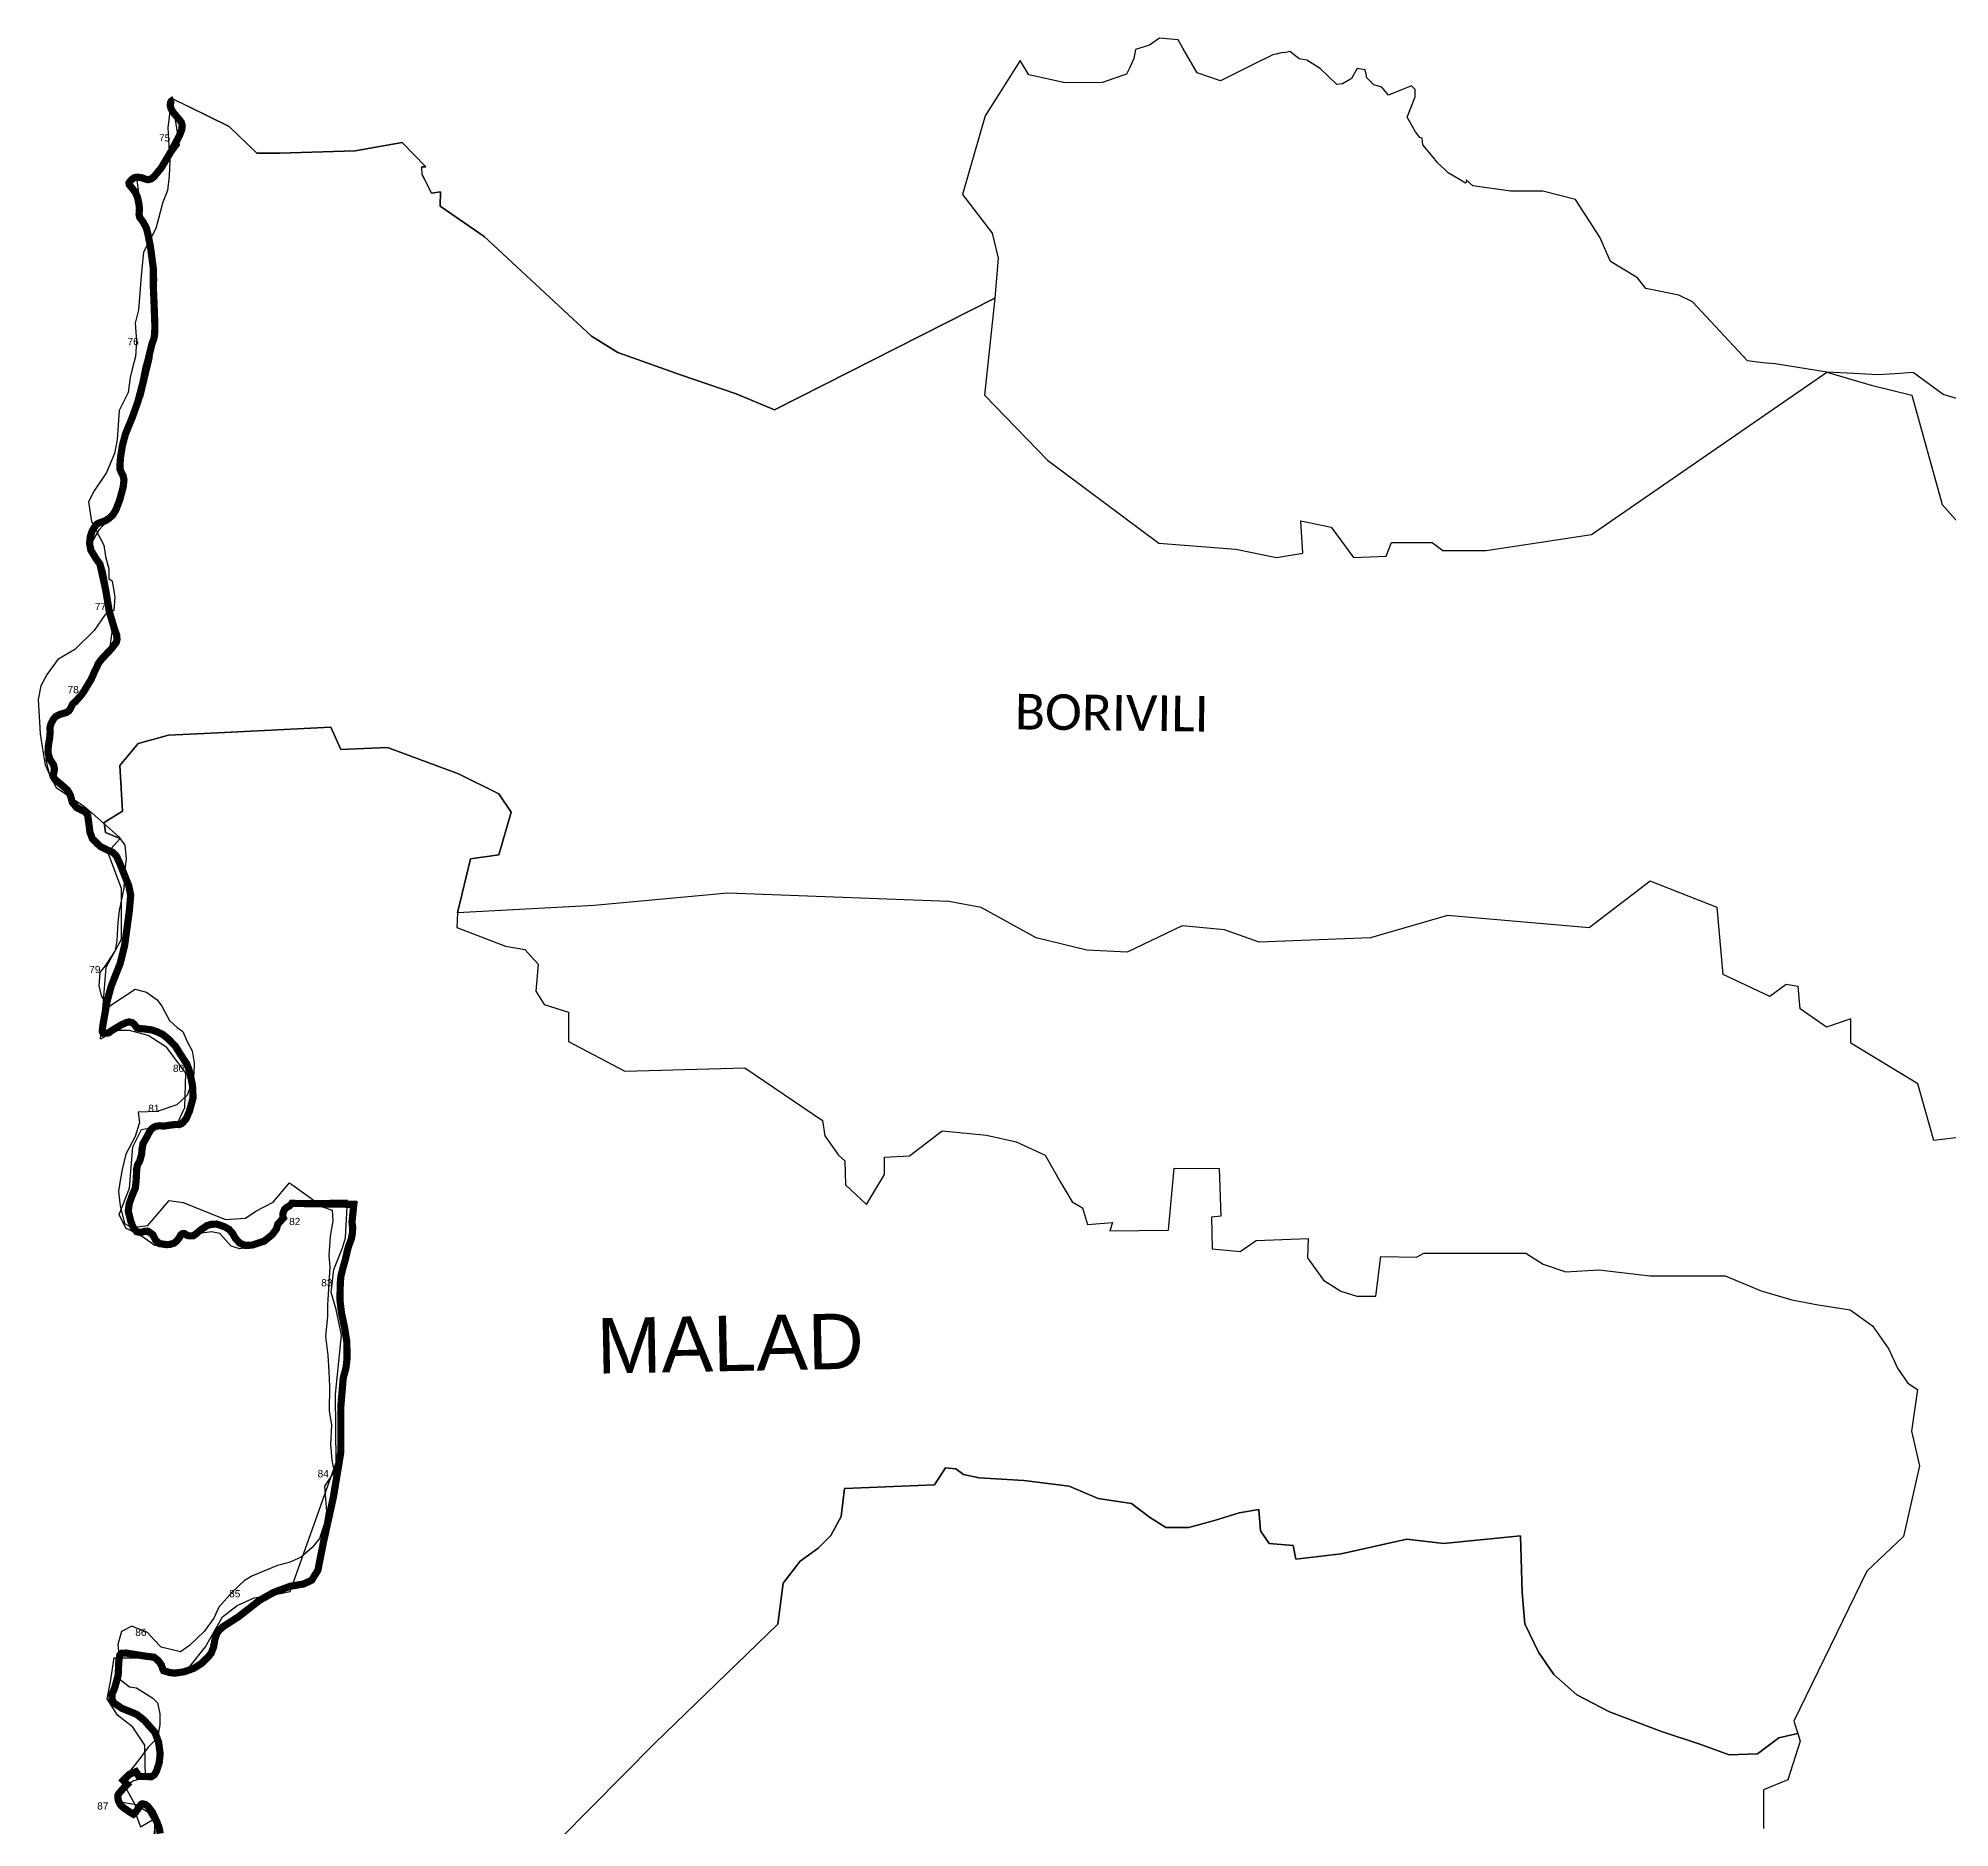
# Model space of a CAD drawing. Header units: metres. Extents: x 261539 to 287678, y 2099809 to 2213332.
# Drawn here: x 266153 to 279448, y 2119611 to 2132060 of the extents above; entities that cross this region are included whole.
import ezdxf

# ---------------------------------------------------------------- set-up
doc = ezdxf.new("R2010")
doc.units = ezdxf.units.M
for name, color, linetype in [('ARTIFICIALLY PROTECTED', 10, 'Continuous'), ('COASTLINE', 5, 'Continuous'), ('DISTRICT BOUNDRY', 86, 'Continuous'), ('UNPROTECTED DUE TO CREEK', 150, 'Continuous'), ('village', 22, 'Continuous'), ('VILLAGE NAME', 250, 'Continuous')]:
    doc.layers.add(name, color=color, linetype=linetype)
doc.styles.get("Standard").update_dxf_attribs({"font": 'arial.ttf'})

msp = doc.modelspace()

# ---------------------------------------------------------------- linework, layer by layer
at = {"layer": 'ARTIFICIALLY PROTECTED', "const_width": 50, "flags": 128}
for points in [[(267118, 2131512), (267139, 2131488), (267149, 2131474), (267154, 2131454), (267152, 2131430), (267151, 2131424), (267136, 2131385), (267115, 2131345), (267078, 2131275), (267040, 2131211)], [(266882, 2131086), (266872, 2131090), (266842, 2131094), (266821, 2131090), (266804, 2131079), (266794, 2131068), (266784, 2131054), (266786, 2131041), (266805, 2131018), (266827, 2130989), (266843, 2130955), (266853, 2130908), (266857, 2130873), (266854, 2130834), (266859, 2130813), (266883, 2130781), (266905, 2130740), (266915, 2130701), (266934, 2130605), (266954, 2130454), (266954, 2130317), (266958, 2130227), (266964, 2130065), (266963, 2130011), (266959, 2129976), (266943, 2129931), (266914, 2129812), (266902, 2129771), (266882, 2129669), (266846, 2129532), (266808, 2129425), (266760, 2129308), (266738, 2129227), (266729, 2129169), (266726, 2129150), (266721, 2129090), (266722, 2129061), (266730, 2129042), (266745, 2129011), (266749, 2128987), (266744, 2128939), (266720, 2128850), (266695, 2128784), (266673, 2128746), (266648, 2128722), (266617, 2128702), (266607, 2128699)], [(266523, 2128617), (266515, 2128594), (266510, 2128545), (266519, 2128499), (266553, 2128443), (266582, 2128402), (266600, 2128339), (266624, 2128211), (266647, 2128072), (266685, 2127945), (266698, 2127911), (266701, 2127878), (266696, 2127858), (266664, 2127816), (266642, 2127792), (266595, 2127742), (266570, 2127709), (266561, 2127687), (266544, 2127653), (266531, 2127622), (266530, 2127620)], [(266468, 2127513), (266447, 2127485)], [(266638, 2126411), (266671, 2126397), (266695, 2126374), (266721, 2126318), (266783, 2126163), (266796, 2126099), (266786, 2125984), (266754, 2125751), (266745, 2125714), (266723, 2125624), (266660, 2125465), (266632, 2125361), (266602, 2125192), (266598, 2125151), (266604, 2125139), (266617, 2125138), (266643, 2125141), (266658, 2125153), (266691, 2125173), (266727, 2125195), (266764, 2125212), (266784, 2125217), (266805, 2125213), (266822, 2125200), (266839, 2125176), (266852, 2125172), (266860, 2125171)], [(267151, 2124978), (267185, 2124926), (267198, 2124895), (267212, 2124844), (267226, 2124773), (267226, 2124761)], [(267111, 2124504), (267109, 2124504), (267052, 2124497), (267029, 2124492), (266998, 2124495), (266970, 2124491)], [(267809, 2123776), (267819, 2123810), (267858, 2123853), (267854, 2123863), (267854, 2123882), (267862, 2123904), (267866, 2123913), (267882, 2123928), (267897, 2123935), (267909, 2123945), (267916, 2123955)], [(268348, 2123948), (268344, 2123911), (268335, 2123823), (268340, 2123786), (268338, 2123748), (268330, 2123706), (268314, 2123664), (268303, 2123627), (268290, 2123568), (268274, 2123512), (268258, 2123449), (268254, 2123404), (268251, 2123286), (268262, 2123193), (268284, 2123088), (268299, 2122992), (268301, 2122879), (268294, 2122815), (268274, 2122738)], [(268248, 2122166), (268205, 2121908), (268140, 2121613)], [(267693, 2121194), (267691, 2121193), (267547, 2121080), (267505, 2121053), (267436, 2121009), (267423, 2120996)], [(267358, 2120831), (267356, 2120826), (267336, 2120801), (267288, 2120754), (267236, 2120721), (267166, 2120696), (267101, 2120687), (267068, 2120691), (267024, 2120704), (267019, 2120714), (267013, 2120733), (267010, 2120743), (266988, 2120774), (266958, 2120798), (266894, 2120806), (266763, 2120827), (266733, 2120825), (266720, 2120813), (266713, 2120768), (266709, 2120673), (266684, 2120582), (266666, 2120540), (266665, 2120508), (266678, 2120481), (266735, 2120442), (266789, 2120420)], [(266939, 2119967), (266853, 2119969), (266832, 2120002), (266786, 2119983), (266744, 2119941), (266772, 2119913), (266753, 2119894), (266716, 2119853), (266707, 2119838), (266706, 2119821), (266712, 2119796), (266726, 2119769), (266747, 2119750), (266795, 2119717), (266815, 2119705), (266824, 2119711), (266849, 2119746), (266869, 2119775), (266877, 2119778)]]:
    msp.add_lwpolyline(points, dxfattribs=at)
at = {"layer": 'COASTLINE', "const_width": 50, "flags": 128}
msp.add_lwpolyline([(267096, 2131633), (267090, 2131631), (267078, 2131622), (267073, 2131612), (267071, 2131595), (267075, 2131576), (267090, 2131546), (267116, 2131515), (267139, 2131488), (267149, 2131474), (267154, 2131454), (267151, 2131424), (267136, 2131385), (267115, 2131345), (267078, 2131275), (267009, 2131159), (266959, 2131098), (266937, 2131081), (266915, 2131076), (266893, 2131082), (266872, 2131090), (266842, 2131094), (266821, 2131090), (266804, 2131079), (266794, 2131068), (266784, 2131054), (266786, 2131041), (266805, 2131018), (266827, 2130989), (266843, 2130955), (266853, 2130908), (266857, 2130873), (266854, 2130834), (266859, 2130813), (266883, 2130781), (266905, 2130740), (266915, 2130701), (266934, 2130605), (266954, 2130454), (266954, 2130317), (266958, 2130227), (266964, 2130065), (266963, 2130011), (266959, 2129976), (266943, 2129931), (266914, 2129812), (266902, 2129771), (266882, 2129669), (266846, 2129532), (266808, 2129425), (266760, 2129308), (266738, 2129227), (266726, 2129150), (266721, 2129090), (266722, 2129061), (266730, 2129042), (266745, 2129011), (266749, 2128987), (266744, 2128939), (266720, 2128850), (266695, 2128784), (266673, 2128746), (266648, 2128722), (266617, 2128702), (266577, 2128689), (266559, 2128679), (266544, 2128659), (266528, 2128632), (266515, 2128594), (266510, 2128545), (266519, 2128499), (266553, 2128443), (266582, 2128402), (266600, 2128339), (266624, 2128211), (266647, 2128072), (266685, 2127945), (266698, 2127911), (266701, 2127878), (266696, 2127858), (266664, 2127816), (266595, 2127742), (266570, 2127709), (266561, 2127687), (266544, 2127653), (266531, 2127622), (266518, 2127595), (266468, 2127513), (266447, 2127485), (266414, 2127448), (266392, 2127428), (266385, 2127414), (266373, 2127390), (266364, 2127379), (266349, 2127370), (266305, 2127357), (266274, 2127342), (266259, 2127324), (266242, 2127292), (266234, 2127263), (266236, 2127237), (266232, 2127189), (266223, 2127138), (266221, 2127090), (266233, 2127046), (266260, 2127005), (266266, 2126974), (266257, 2126929), (266267, 2126906), (266319, 2126863), (266357, 2126829), (266376, 2126795), (266390, 2126744), (266419, 2126709), (266452, 2126692), (266482, 2126677), (266497, 2126653), (266504, 2126603), (266513, 2126535), (266530, 2126491), (266587, 2126436), (266644, 2126408), (266671, 2126397), (266695, 2126374), (266721, 2126318), (266783, 2126163), (266796, 2126099), (266786, 2125984), (266754, 2125751), (266723, 2125624), (266660, 2125465), (266632, 2125361), (266602, 2125192), (266598, 2125151), (266604, 2125139), (266617, 2125138), (266643, 2125141), (266658, 2125153), (266691, 2125173), (266727, 2125195), (266764, 2125212), (266784, 2125217), (266805, 2125213), (266822, 2125200), (266839, 2125176), (266852, 2125172), (266894, 2125168), (266940, 2125162), (266980, 2125149), (267019, 2125130), (267056, 2125100), (267106, 2125049), (267151, 2124978), (267185, 2124926), (267198, 2124895), (267212, 2124844), (267226, 2124773), (267230, 2124689), (267205, 2124598), (267182, 2124544), (267158, 2124517), (267146, 2124508), (267133, 2124503), (267109, 2124504), (267052, 2124497), (267029, 2124492), (266998, 2124495), (266970, 2124491), (266948, 2124479), (266933, 2124464), (266909, 2124419), (266882, 2124371), (266875, 2124334), (266872, 2124298), (266859, 2124250), (266844, 2124224), (266838, 2124197), (266834, 2124114), (266828, 2124061), (266809, 2124017), (266786, 2123953), (266779, 2123900), (266796, 2123832), (266813, 2123788), (266837, 2123758), (266867, 2123752), (266890, 2123760), (266918, 2123760), (266949, 2123738), (266969, 2123699), (266997, 2123675), (267044, 2123668), (267070, 2123670), (267097, 2123678), (267116, 2123693), (267137, 2123721), (267145, 2123737), (267156, 2123745), (267172, 2123744), (267187, 2123733), (267200, 2123729), (267231, 2123730), (267248, 2123741), (267270, 2123760), (267292, 2123777), (267328, 2123801), (267355, 2123809), (267393, 2123811), (267418, 2123803), (267451, 2123791), (267480, 2123774), (267504, 2123747), (267523, 2123713), (267553, 2123680), (267588, 2123663), (267638, 2123664), (267724, 2123692), (267779, 2123736), (267809, 2123776), (267819, 2123810), (267858, 2123853), (267854, 2123863), (267854, 2123882), (267862, 2123904), (267866, 2123913), (267882, 2123928), (267897, 2123935), (267909, 2123945), (267916, 2123955), (268348, 2123948), (268344, 2123911), (268335, 2123823), (268340, 2123786), (268338, 2123748), (268330, 2123706), (268314, 2123664), (268303, 2123627), (268290, 2123568), (268274, 2123512), (268258, 2123449), (268254, 2123404), (268251, 2123286), (268262, 2123193), (268284, 2123088), (268299, 2122992), (268301, 2122879), (268294, 2122815), (268274, 2122738), (268258, 2122549), (268257, 2122221), (268205, 2121908), (268139, 2121611), (268098, 2121403), (268055, 2121334), (268001, 2121308), (267904, 2121291), (267791, 2121249), (267691, 2121193), (267547, 2121080), (267505, 2121053), (267436, 2121009), (267411, 2120985), (267396, 2120965), (267382, 2120922), (267372, 2120868), (267356, 2120826), (267336, 2120801), (267288, 2120754), (267236, 2120721), (267166, 2120696), (267101, 2120687), (267068, 2120691), (267024, 2120704), (267019, 2120714), (267010, 2120743), (266988, 2120774), (266958, 2120798), (266894, 2120806), (266763, 2120827), (266733, 2120825), (266720, 2120813), (266713, 2120768), (266709, 2120673), (266684, 2120582), (266666, 2120540), (266665, 2120508), (266678, 2120481), (266735, 2120442), (266835, 2120402), (266888, 2120361), (266965, 2120274), (266990, 2120207), (267001, 2120126), (266994, 2120062), (266974, 2120003), (266960, 2119980), (266941, 2119967), (266853, 2119969), (266832, 2120002), (266786, 2119983), (266744, 2119941), (266772, 2119913), (266753, 2119894), (266716, 2119853), (266707, 2119838), (266706, 2119821), (266712, 2119796), (266726, 2119769), (266747, 2119750), (266795, 2119717), (266815, 2119705), (266824, 2119711), (266849, 2119746), (266869, 2119775), (266877, 2119778), (266897, 2119774), (266916, 2119760), (266947, 2119719), (266980, 2119648), (266994, 2119611), (267001, 2119571)], dxfattribs=at)
at = {"layer": 'DISTRICT BOUNDRY'}
msp.add_polyline3d([(279696, 2129494, 0), (279403, 2129581, 0), (279193, 2129735, 0), (279069, 2129725, 0), (278948, 2129718, 0), (278780, 2129727, 0), (278592, 2129737, 0), (278234, 2129795, 0), (278234, 2129795, 0), (278234, 2129795, 0), (278234, 2129795, 0), (278148, 2129801, 0), (278041, 2129817, 0), (277658, 2130226, 0), (277564, 2130272, 0), (277333, 2130319, 0), (277333, 2130319, 0), (277276, 2130394, 0), (277276, 2130394, 0), (277088, 2130507, 0), (277013, 2130676, 0), (277013, 2130676, 0), (276844, 2130939, 0), (276844, 2130939, 0), (276844, 2130939, 0), (276844, 2130939, 0), (276844, 2130939, 0), (276844, 2130939, 0), (276618, 2130996, 0), (276618, 2130996, 0), (276393, 2130996, 0), (276393, 2130996, 0), (276393, 2130996, 0), (276393, 2130996, 0), (276393, 2130996, 0), (276393, 2130996, 0), (276393, 2130996, 0), (276393, 2130996, 0), (276393, 2130996, 0), (276130, 2131033, 0), (276130, 2131033, 0), (276130, 2131033, 0), (276130, 2131033, 0), (276130, 2131033, 0), (276130, 2131033, 0), (276130, 2131033, 0), (276130, 2131033, 0), (276130, 2131033, 0), (276130, 2131033, 0), (276130, 2131033, 0), (276130, 2131033, 0), (276130, 2131033, 0), (276130, 2131033, 0), (276130, 2131033, 0), (276130, 2131033, 0), (276085, 2131074, 0), (276086, 2131060, 0), (276080, 2131052, 0), (276039, 2131078, 0), (275960, 2131124, 0), (275936, 2131147, 0), (275888, 2131192, 0), (275886, 2131195, 0), (275868, 2131215, 0), (275867, 2131219, 0), (275784, 2131318, 0), (275778, 2131364, 0), (275762, 2131370, 0), (275732, 2131408, 0), (275673, 2131511, 0), (275730, 2131652, 0), (275730, 2131698, 0), (275730, 2131704, 0), (275704, 2131729, 0), (275657, 2131710, 0), (275545, 2131664, 0), (275497, 2131720, 0), (275443, 2131736, 0), (275394, 2131784, 0), (275389, 2131811, 0), (275383, 2131841, 0), (275326, 2131850, 0), (275288, 2131779, 0), (275281, 2131775, 0), (275224, 2131742, 0), (275184, 2131738, 0), (275069, 2131850, 0), (274976, 2131908, 0), (274924, 2131917, 0), (274897, 2131938, 0), (274858, 2131968, 0), (274822, 2131959, 0), (274817, 2131960, 0), (274789, 2131956, 0), (274762, 2131950, 0), (274739, 2131945, 0), (274613, 2131883, 0), (274422, 2131788, 0), (274376, 2131764, 0), (274213, 2131819, 0), (274140, 2131946, 0), (274114, 2131991, 0), (274081, 2132048, 0), (273952, 2132060, 0), (273952, 2132060, 0), (273882, 2132011, 0), (273882, 2132011, 0), (273882, 2132011, 0), (273784, 2131981, 0), (273774, 2131919, 0), (273774, 2131919, 0), (273742, 2131852, 0), (273722, 2131811, 0), (273641, 2131783, 0), (273554, 2131753, 0), (273296, 2131750, 0), (273043, 2131806, 0), (272982, 2131905, 0), (272982, 2131905, 0), (272982, 2131905, 0), (272982, 2131905, 0), (272739, 2131520, 0), (272739, 2131520, 0), (272739, 2131520, 0), (272582, 2130973, 0), (272787, 2130705, 0), (272830, 2130530, 0), (272830, 2130530, 0), (272807, 2130252, 0), (272807, 2130252, 0), (272807, 2130252, 0), (272807, 2130252, 0), (272807, 2130252, 0), (271273, 2129475, 0), (271273, 2129475, 0), (271007, 2129586, 0), (271007, 2129586, 0), (270619, 2129718, 0), (270619, 2129718, 0), (270184, 2129875, 0), (270184, 2129875, 0), (270184, 2129875, 0), (270002, 2129987, 0), (270002, 2129987, 0), (270002, 2129987, 0), (270002, 2129987, 0), (270002, 2129987, 0), (270002, 2129987, 0), (270002, 2129987, 0), (269255, 2130680, 0), (268948, 2130893, 0), (268948, 2130893, 0), (268948, 2130893, 0), (268948, 2130893, 0), (268950, 2130992, 0), (268889, 2130983, 0), (268855, 2131049, 0), (268855, 2131049, 0), (268823, 2131110, 0), (268823, 2131110, 0), (268821, 2131166, 0), (268821, 2131166, 0), (268821, 2131166, 0), (268821, 2131166, 0), (268821, 2131166, 0), (268821, 2131166, 0), (268821, 2131166, 0), (268848, 2131166, 0), (268848, 2131166, 0), (268848, 2131166, 0), (268848, 2131166, 0), (268848, 2131166, 0), (268848, 2131166, 0), (268848, 2131166, 0), (268848, 2131166, 0), (268848, 2131166, 0), (268684, 2131336, 0), (268684, 2131336, 0), (268684, 2131336, 0), (268684, 2131336, 0), (268357, 2131277, 0), (268357, 2131277, 0), (268357, 2131277, 0), (268357, 2131277, 0), (267830, 2131261, 0), (267673, 2131260, 0), (267482, 2131447, 0), (267211, 2131578, 0), (267075, 2131644, 0), (267063, 2131510, 0), (267055, 2131440, 0), (267062, 2131315, 0), (267069, 2131201, 0), (267064, 2131104, 0), (267053, 2131001, 0), (267020, 2130920, 0), (266970, 2130737, 0), (266886, 2130571, 0), (266870, 2130433, 0), (266850, 2130170, 0), (266828, 2130078, 0), (266837, 2129954, 0), (266829, 2129847, 0), (266807, 2129758, 0), (266792, 2129701, 0), (266779, 2129595, 0), (266715, 2129471, 0), (266702, 2129269, 0), (266683, 2129172, 0), (266627, 2129039, 0), (266541, 2128912, 0), (266502, 2128835, 0), (266523, 2128699, 0), (266608, 2128534, 0), (266621, 2128456, 0), (266645, 2128368, 0), (266645, 2128299, 0), (266667, 2128285, 0), (266685, 2128171, 0), (266678, 2128079, 0), (266618, 2128052, 0), (266541, 2127939, 0), (266407, 2127808, 0), (266289, 2127738, 0), (266214, 2127636, 0), (266172, 2127556, 0), (266153, 2127461, 0), (266162, 2127302, 0), (266167, 2127221, 0), (266183, 2127117, 0), (266201, 2127005, 0), (266233, 2126933, 0), (266277, 2126848, 0), (266470, 2126719, 0), (266528, 2126669, 0), (266607, 2126599, 0), (266711, 2126506, 0), (266756, 2126446, 0), (266764, 2126352, 0), (266756, 2126281, 0), (266748, 2126147, 0), (266716, 2125993, 0), (266706, 2125908, 0), (266699, 2125783, 0), (266689, 2125714, 0), (266622, 2125615, 0), (266582, 2125562, 0), (266575, 2125465, 0), (266592, 2125394, 0), (266643, 2125325, 0), (266828, 2125444, 0), (266907, 2125425, 0), (266980, 2125372, 0), (267013, 2125327, 0), (267067, 2125227, 0), (267119, 2125178, 0), (267159, 2125151, 0), (267189, 2125082, 0), (267224, 2125016, 0), (267238, 2124933, 0), (267235, 2124856, 0), (267209, 2124763, 0), (267188, 2124707, 0), (267118, 2124641, 0), (266980, 2124593, 0), (266848, 2124589, 0), (266857, 2124517, 0), (266826, 2124420, 0), (266761, 2124297, 0), (266736, 2124190, 0), (266721, 2124100, 0), (266710, 2124038, 0), (266722, 2123937, 0), (266753, 2123815, 0), (266805, 2123787, 0), (266916, 2123800, 0), (267012, 2123915, 0), (267063, 2123976, 0), (267161, 2123962, 0), (267456, 2123843, 0), (267594, 2123851, 0), (267667, 2123900, 0), (267788, 2123963, 0), (267901, 2124097, 0), (268030, 2124006, 0), (268129, 2123930, 0), (268197, 2123907, 0), (268201, 2123834, 0), (268183, 2123727, 0), (268173, 2123591, 0), (268182, 2123513, 0), (268173, 2123400, 0), (268165, 2123246, 0), (268164, 2123171, 0), (268152, 2123030, 0), (268166, 2122900, 0), (268175, 2122782, 0), (268179, 2122681, 0), (268176, 2122511, 0), (268192, 2122411, 0), (268186, 2122278, 0), (268196, 2122169, 0), (268210, 2122088, 0), (268143, 2121988, 0), (268158, 2121815, 0), (268142, 2121722, 0), (268108, 2121624, 0), (268058, 2121560, 0), (267982, 2121493, 0), (267898, 2121456, 0), (267818, 2121436, 0), (267643, 2121365, 0), (267587, 2121331, 0), (267501, 2121250, 0), (267409, 2121147, 0), (267374, 2121069, 0), (267307, 2120977, 0), (267205, 2120879, 0), (267143, 2120836, 0), (267009, 2120867, 0), (266957, 2120921, 0), (266912, 2120970, 0), (266804, 2121014, 0), (266732, 2120977, 0), (266707, 2120887, 0), (266711, 2120841, 0), (266709, 2120806, 0), (266698, 2120705, 0), (266722, 2120643, 0), (266787, 2120592, 0), (266836, 2120586, 0), (266950, 2120512, 0), (266982, 2120481, 0), (266999, 2120403, 0), (266998, 2120327, 0), (266982, 2120236, 0), (266917, 2120172, 0), (266867, 2120102, 0), (266820, 2120042, 0), (266729, 2119935, 0), (266772, 2119870, 0), (266828, 2119772, 0), (266835, 2119698, 0), (266864, 2119619, 0), (266952, 2119669, 0), (266965, 2119621, 0), (266956, 2119560, 0)], dxfattribs=at)
at = {"layer": 'UNPROTECTED DUE TO CREEK', "const_width": 50, "flags": 128}
msp.add_lwpolyline([(267916, 2123955), (268348, 2123948)], dxfattribs=at)
at = {"layer": 'village'}
for points in [[(279491, 2124412), (279338, 2124392), (279225, 2124787), (278760, 2125069), (278760, 2125238), (278591, 2125181), (278407, 2125308), (278393, 2125463), (278309, 2125477), (278196, 2125393), (277872, 2125548), (277829, 2126013), (277364, 2126196), (276941, 2125872), (275955, 2125957), (275419, 2125802), (274644, 2125773), (274404, 2125858), (274108, 2125886), (273727, 2125703), (273445, 2125717), (273093, 2125802), (272712, 2126013), (272487, 2126055), (270950, 2126112), (270020, 2126027), (269069, 2125976), (269160, 2126351), (269357, 2126380), (269442, 2126676), (269357, 2126803), (269075, 2126943), (268582, 2127127), (268258, 2127113), (268187, 2127268), (267356, 2127225), (267059, 2127211), (266848, 2127155), (266721, 2127000), (266739, 2126684), (266612, 2126605), (266620, 2126534), (266723, 2126494), (266636, 2126399), (266549, 2126439), (266501, 2126534), (266477, 2126692), (266390, 2126716), (266335, 2126843), (266239, 2126914), (266208, 2127041), (266224, 2127295), (266350, 2127366), (266652, 2127810), (266668, 2127929), (266565, 2128389), (266509, 2128524), (266580, 2128643), (266699, 2128778), (266739, 2128962), (266723, 2129168), (266779, 2129342), (266882, 2129572), (266945, 2129834), (266977, 2130389), (266937, 2130556), (266882, 2130770), (266842, 2131071), (266961, 2131087), (267135, 2131317), (267084, 2131642), (267188, 2131591), (267482, 2131447), (267673, 2131260), (267830, 2131261), (268357, 2131277), (268684, 2131336), (268848, 2131166), (268821, 2131166)], [(268823, 2131110), (268889, 2130983), (268950, 2130992), (268948, 2130893), (269255, 2130680), (270002, 2129987), (270184, 2129875), (270619, 2129718), (271007, 2129586), (271273, 2129475), (272807, 2130252), (272807, 2130252), (272807, 2130252), (272807, 2130252), (272735, 2129577), (273172, 2129126), (273947, 2128548), (274483, 2128505), (274765, 2128449), (274948, 2128477), (274934, 2128703), (275145, 2128660), (275300, 2128449), (275528, 2128458), (275566, 2128552), (275848, 2128552), (275923, 2128496), (276224, 2128496), (276957, 2128609), (278592, 2129737), (278901, 2129647), (279183, 2129577), (279394, 2128816), (280212, 2127899)]]:
    msp.add_lwpolyline(points, dxfattribs=at)
for points in [[(266971, 2119378, 0), (266965, 2119640, 0), (266918, 2119717, 0), (266834, 2119771, 0), (266698, 2119795, 0), (266733, 2119878, 0), (266811, 2119937, 0), (266900, 2119961, 0), (266894, 2120187, 0), (266811, 2120312, 0), (266704, 2120395, 0), (266632, 2120508, 0), (266656, 2120627, 0), (266680, 2120794, 0), (266935, 2120794, 0), (267007, 2120722, 0), (267096, 2120699, 0), (267197, 2120722, 0), (267316, 2120871, 0), (267435, 2121079, 0), (267536, 2121157, 0), (267655, 2121210, 0), (267839, 2121240, 0), (267905, 2121254, 0), (268226, 2122152, 0), (268220, 2122628, 0), (268262, 2123038, 0), (268226, 2123217, 0), (268190, 2123336, 0), (268208, 2123496, 0), (268268, 2123645, 0), (268291, 2123716, 0), (268303, 2123978, 0), (268059, 2123972, 0), (267899, 2123930, 0), (267792, 2123734, 0), (267703, 2123669, 0), (267554, 2123639, 0), (267494, 2123657, 0), (267417, 2123746, 0), (267358, 2123758, 0), (267274, 2123746, 0), (267132, 2123728, 0), (267060, 2123663, 0), (266965, 2123663, 0), (266870, 2123728, 0), (266763, 2123782, 0), (266715, 2123877, 0), (266787, 2124061, 0), (266811, 2124349, 0), (266870, 2124468, 0), (267001, 2124492, 0), (267120, 2124509, 0), (267173, 2124622, 0), (267179, 2124860, 0), (267048, 2125039, 0), (266918, 2125122, 0), (266787, 2125158, 0), (266692, 2125158, 0), (266585, 2125098, 0), (266626, 2125598, 0), (266733, 2125794, 0), (266733, 2126145, 0), (266636, 2126399, 0), (266723, 2126494, 0), (266620, 2126534, 0), (266612, 2126605, 0), (266739, 2126684, 0), (266721, 2127000, 0), (266848, 2127155, 0), (267059, 2127211, 0), (267356, 2127225, 0), (268187, 2127268, 0), (268258, 2127113, 0), (268582, 2127127, 0), (269075, 2126943, 0), (269357, 2126803, 0), (269442, 2126676, 0), (269357, 2126380, 0), (269160, 2126351, 0), (269069, 2125976, 0), (269064, 2125874, 0), (269403, 2125744, 0), (269537, 2125722, 0), (269631, 2125619, 0), (269613, 2125432, 0), (269671, 2125338, 0), (269840, 2125285, 0), (269840, 2125080, 0), (270233, 2124875, 0), (271067, 2124897, 0), (271607, 2124531, 0), (271624, 2124424, 0), (271718, 2124290, 0), (271763, 2124250, 0), (271767, 2124085, 0), (271914, 2123947, 0), (272039, 2124156, 0), (272039, 2124277, 0), (272213, 2124286, 0), (272441, 2124460, 0), (272748, 2124429, 0), (272954, 2124384, 0), (273157, 2124290, 0), (273264, 2124103, 0), (273344, 2123965, 0), (273416, 2123925, 0), (273451, 2123809, 0), (273625, 2123822, 0), (273607, 2123764, 0), (274013, 2123768, 0), (274053, 2124201, 0), (274366, 2124197, 0), (274379, 2123867, 0), (274312, 2123858, 0), (274317, 2123639, 0), (274513, 2123621, 0), (274624, 2123697, 0), (274986, 2123710, 0), (274981, 2123577, 0), (275093, 2123421, 0), (275213, 2123345, 0), (275325, 2123309, 0), (275457, 2123309, 0), (275492, 2123586, 0), (275738, 2123581, 0), (275791, 2123608, 0), (276500, 2123608, 0), (276621, 2123532, 0), (276777, 2123479, 0), (277007, 2123492, 0), (277363, 2123452, 0), (277885, 2123450, 0), (278135, 2123347, 0), (278349, 2123285, 0), (278532, 2123249, 0), (278755, 2123214, 0), (278911, 2123102, 0), (279023, 2122941, 0), (279085, 2122808, 0), (279156, 2122705, 0), (279223, 2122660, 0), (279182, 2122370, 0), (279238, 2122130, 0), (279126, 2121637, 0), (278872, 2121397, 0), (278364, 2120354, 0), (278391, 2120267, 0), (278259, 2120238, 0), (278110, 2120125, 0), (277914, 2120119, 0), (277717, 2120191, 0), (277444, 2120280, 0), (277081, 2120417, 0), (276855, 2120536, 0), (276695, 2120678, 0), (276588, 2120833, 0), (276492, 2121029, 0), (276475, 2121249, 0), (276463, 2121642, 0), (275927, 2121588, 0), (275672, 2121618, 0), (275214, 2121517, 0), (274899, 2121481, 0), (274881, 2121576, 0), (274714, 2121588, 0), (274655, 2121678, 0), (274643, 2121826, 0), (274506, 2121802, 0), (274334, 2121749, 0), (274155, 2121701, 0), (273995, 2121701, 0), (273882, 2121773, 0), (273757, 2121868, 0), (273525, 2121903, 0), (273323, 2121987, 0), (273007, 2122028, 0), (272698, 2122046, 0), (272588, 2122068, 0), (272535, 2122109, 0), (272463, 2122115, 0), (272386, 2121996, 0), (271761, 2121972, 0), (271738, 2121776, 0), (271666, 2121645, 0), (271577, 2121556, 0), (271452, 2121467, 0), (271333, 2121312, 0), (271298, 2121027, 0), (270441, 2120199, 0), (269781, 2119533, 0)], [(269781, 2119533, 0), (270441, 2120199, 0), (271298, 2121027, 0), (271333, 2121312, 0), (271452, 2121467, 0), (271577, 2121556, 0), (271666, 2121645, 0), (271738, 2121776, 0), (271761, 2121972, 0), (272386, 2121996, 0), (272463, 2122115, 0), (272535, 2122109, 0), (272588, 2122068, 0), (272698, 2122046, 0), (273007, 2122028, 0), (273323, 2121987, 0), (273525, 2121903, 0), (273757, 2121868, 0), (273882, 2121773, 0), (273995, 2121701, 0), (274155, 2121701, 0), (274334, 2121749, 0), (274506, 2121802, 0), (274643, 2121826, 0), (274655, 2121678, 0), (274714, 2121588, 0), (274881, 2121576, 0), (274899, 2121481, 0), (275214, 2121517, 0), (275672, 2121618, 0), (275927, 2121588, 0), (276463, 2121642, 0), (276475, 2121249, 0), (276492, 2121029, 0), (276588, 2120833, 0), (276695, 2120678, 0), (276855, 2120536, 0), (277081, 2120417, 0), (277444, 2120280, 0), (277717, 2120191, 0), (277914, 2120119, 0), (278110, 2120125, 0), (278259, 2120238, 0), (278391, 2120267, 0), (278407, 2120213, 0), (278322, 2119945, 0), (278153, 2119875, 0), (278153, 2119607, 0)]]:
    msp.add_polyline3d(points, dxfattribs=at)

# ---------------------------------------------------------------- texts
at = {"layer": 'ARTIFICIALLY PROTECTED', "char_height": 50, "attachment_point": 1}
for s, insert in [('75', (266993, 2131392)), ('76', (266774, 2129975)), ('77', (266547, 2128132)), ('78', (266357, 2127554)), ('79', (266508, 2125607)), ('80', (267090, 2124919)), ('81', (266918, 2124641)), ('82', (267898, 2123854)), ('83', (268121, 2123428)), ('84', (268096, 2122100)), ('85', (267481, 2121265)), ('86', (266828, 2120996)), ('87', (266563, 2119788))]:
    msp.add_mtext_dynamic_manual_height_columns(s, width=84.37, gutter_width=1, heights=[0], dxfattribs=dict(at, insert=insert))
at = {"layer": 'VILLAGE NAME', "attachment_point": 1}
for s, width, gutter_width, heights, insert, char_height, rotation in [('{\\fCalibri|b0|i0|c0|p34;BORIVILI}', 3307.61, 1238, [554], (272947, 2127500), 247.63, 359.3415), ('{\\fArial|b0|i0|c0|p34;MALAD}', 2578.43, 1929, [0], (270034, 2123156), 385.73, 1.1028)]:
    msp.add_mtext_dynamic_manual_height_columns(s, width=width, gutter_width=gutter_width, heights=heights, dxfattribs=dict(at, insert=insert, char_height=char_height, rotation=rotation))

doc.saveas('drawing.dxf')
